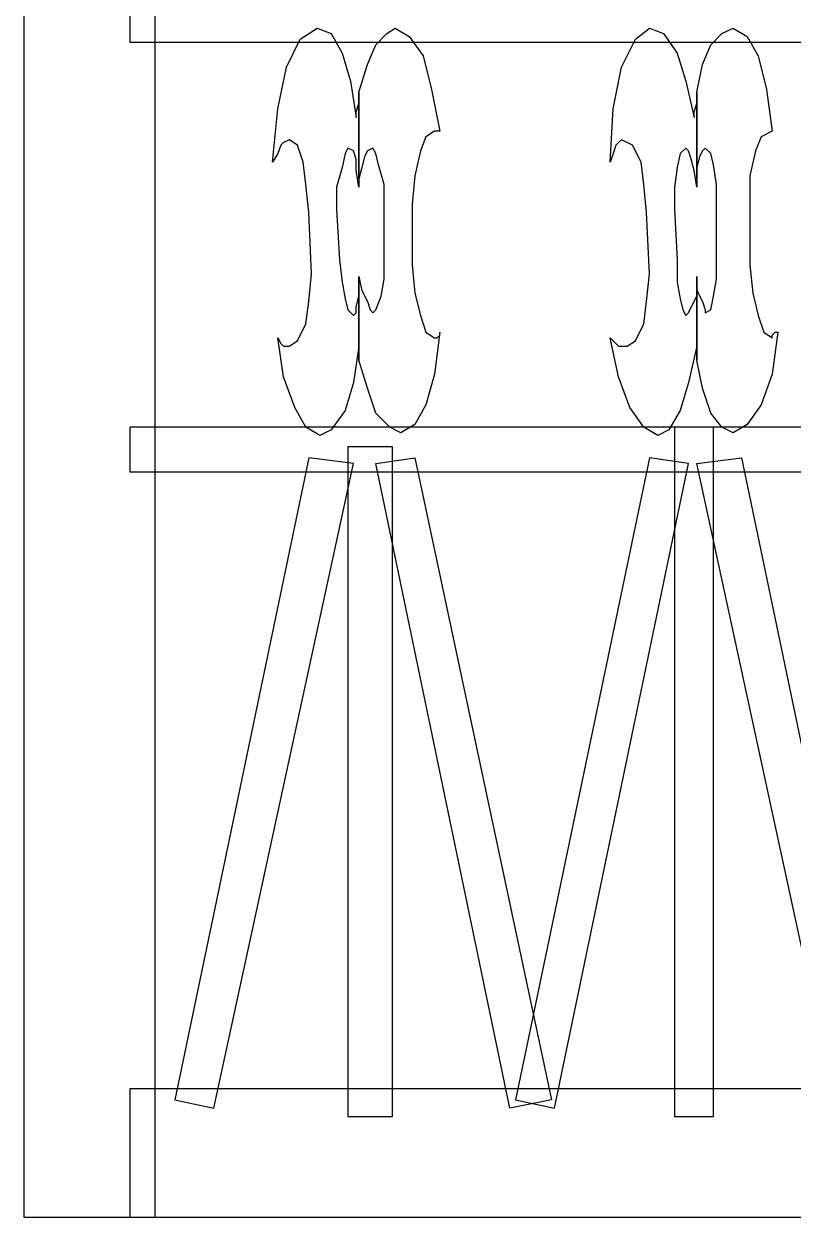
# Model space of a CAD drawing. Header units: centimetres. Extents: x -51 to 47, y -44 to 100.
# Drawn here: x -50.62 to -25.29, y -43.66 to -4.36 of the extents above; entities that cross this region are included whole.
import ezdxf

# ---------------------------------------------------------------- set-up
doc = ezdxf.new("R2010")
doc.units = ezdxf.units.CM
doc.header["$MEASUREMENT"] = 0
doc.layers.add('layer 1', color=7, linetype='Continuous')

msp = doc.modelspace()

# ---------------------------------------------------------------- linework, layer by layer
at = {"layer": 'layer 1', "color": 108}
for points, knots in [([(-50.62072, 91.58024), (-50.62072, 91.58024), (-46.29959, 91.58024), (-46.29959, 91.58024), (-46.29959, 91.58024), (-46.29959, 91.58024), (-46.29959, -43.66193), (-46.29959, -43.66193), (-46.29959, -43.66193), (-46.29959, -43.66193), (-50.62072, -43.66193), (-50.62072, -43.66193), (-50.62072, -43.66193), (-50.62072, -43.66193), (-50.62072, 91.58024), (-50.62072, 91.58024)], [0, 0, 0, 0, 0.25, 0.25, 0.25, 0.25, 0.5, 0.5, 0.5, 0.5, 0.75, 0.75, 0.75, 0.75, 1, 1, 1, 1]), ([(-47.12704, -3.48462), (-47.12704, -3.48462), (43.43281, -3.48462), (43.43281, -3.48462), (43.43281, -3.48462), (43.43281, -3.48462), (43.43281, -4.95564), (43.43281, -4.95564), (43.43281, -4.95564), (43.43281, -4.95564), (-47.12704, -4.95564), (-47.12704, -4.95564), (-47.12704, -4.95564), (-47.12704, -4.95564), (-47.12704, -3.48462), (-47.12704, -3.48462)], [0, 0, 0, 0, 0.25, 0.25, 0.25, 0.25, 0.5, 0.5, 0.5, 0.5, 0.75, 0.75, 0.75, 0.75, 1, 1, 1, 1]), ([(-39.58805, -6.61054), (-39.58805, -6.61054), (-39.58805, -6.79442), (-39.58805, -6.79442), (-39.58805, -6.79442), (-39.58805, -6.79442), (-39.58805, -6.9783), (-39.58805, -6.9783), (-39.58805, -6.9783), (-39.58805, -6.9783), (-39.67999, -7.25411), (-39.67999, -7.25411), (-39.67999, -7.25411), (-39.67999, -7.25411), (-39.67999, -7.43799), (-39.67999, -7.43799), (-39.67999, -7.43799), (-39.67999, -7.43799), (-39.86387, -6.24278), (-39.86387, -6.24278), (-39.86387, -6.24278), (-39.86387, -6.24278), (-40.13968, -5.3234), (-40.13968, -5.3234), (-40.13968, -5.3234), (-40.13968, -5.3234), (-40.50744, -4.67982), (-40.50744, -4.67982), (-40.50744, -4.67982), (-40.50744, -4.67982), (-40.96713, -4.49595), (-40.96713, -4.49595), (-40.96713, -4.49595), (-40.96713, -4.49595), (-40.96713, -4.49595), (-40.96713, -4.49595), (-40.96713, -4.49595), (-40.96713, -4.49595), (-41.51877, -4.8637), (-41.51877, -4.8637), (-41.51877, -4.8637), (-41.51877, -4.8637), (-41.97846, -5.78309), (-41.97846, -5.78309), (-41.97846, -5.78309), (-41.97846, -5.78309), (-42.25428, -7.16217), (-42.25428, -7.16217), (-42.25428, -7.16217), (-42.25428, -7.16217), (-42.43816, -8.90901), (-42.43816, -8.90901), (-42.43816, -8.90901), (-42.43816, -8.90901), (-42.25428, -8.6332), (-42.25428, -8.6332), (-42.25428, -8.6332), (-42.25428, -8.6332), (-42.16234, -8.35738), (-42.16234, -8.35738), (-42.16234, -8.35738), (-42.16234, -8.35738), (-42.0704, -8.26544), (-42.0704, -8.26544), (-42.0704, -8.26544), (-42.0704, -8.26544), (-41.88652, -8.1735), (-41.88652, -8.1735), (-41.88652, -8.1735), (-41.88652, -8.1735), (-41.88652, -8.1735), (-41.88652, -8.1735), (-41.88652, -8.1735), (-41.88652, -8.1735), (-41.61071, -8.35738), (-41.61071, -8.35738), (-41.61071, -8.35738), (-41.61071, -8.35738), (-41.42683, -8.90901), (-41.42683, -8.90901), (-41.42683, -8.90901), (-41.42683, -8.90901), (-41.33489, -9.64453), (-41.33489, -9.64453), (-41.33489, -9.64453), (-41.33489, -9.64453), (-41.24295, -10.56391), (-41.24295, -10.56391), (-41.24295, -10.56391), (-41.24295, -10.56391), (-41.15101, -12.58657), (-41.15101, -12.58657), (-41.15101, -12.58657), (-41.15101, -12.58657), (-41.24295, -13.50596), (-41.24295, -13.50596), (-41.24295, -13.50596), (-41.24295, -13.50596), (-41.33489, -14.24147), (-41.33489, -14.24147), (-41.33489, -14.24147), (-41.33489, -14.24147), (-41.61071, -14.79311), (-41.61071, -14.79311), (-41.61071, -14.79311), (-41.61071, -14.79311), (-41.88652, -14.97698), (-41.88652, -14.97698), (-41.88652, -14.97698), (-41.88652, -14.97698), (-41.88652, -14.97698), (-41.88652, -14.97698), (-41.88652, -14.97698), (-41.88652, -14.97698), (-41.97846, -14.97698), (-41.97846, -14.97698), (-41.97846, -14.97698), (-41.97846, -14.97698), (-42.0704, -14.97698), (-42.0704, -14.97698), (-42.0704, -14.97698), (-42.0704, -14.97698), (-42.16234, -14.88504), (-42.16234, -14.88504), (-42.16234, -14.88504), (-42.16234, -14.88504), (-42.25428, -14.70117), (-42.25428, -14.70117), (-42.25428, -14.70117), (-42.25428, -14.70117), (-42.0704, -15.98831), (-42.0704, -15.98831), (-42.0704, -15.98831), (-42.0704, -15.98831), (-41.70265, -16.99964), (-41.70265, -16.99964), (-41.70265, -16.99964), (-41.70265, -16.99964), (-41.33489, -17.64321), (-41.33489, -17.64321), (-41.33489, -17.64321), (-41.33489, -17.64321), (-40.8752, -17.91903), (-40.8752, -17.91903), (-40.8752, -17.91903), (-40.8752, -17.91903), (-40.8752, -17.91903), (-40.8752, -17.91903), (-40.8752, -17.91903), (-40.8752, -17.91903), (-40.50744, -17.73515), (-40.50744, -17.73515), (-40.50744, -17.73515), (-40.50744, -17.73515), (-40.04775, -17.09158), (-40.04775, -17.09158), (-40.04775, -17.09158), (-40.04775, -17.09158), (-39.77193, -16.17219), (-39.77193, -16.17219), (-39.77193, -16.17219), (-39.77193, -16.17219), (-39.58805, -14.97698), (-39.58805, -14.97698), (-39.58805, -14.97698), (-39.58805, -14.97698), (-39.58805, -15.06892), (-39.58805, -15.06892), (-39.58805, -15.06892), (-39.58805, -15.06892), (-39.58805, -15.16086), (-39.58805, -15.16086), (-39.58805, -15.16086), (-39.58805, -15.16086), (-39.58805, -15.34474), (-39.58805, -15.34474), (-39.58805, -15.34474), (-39.58805, -15.34474), (-39.58805, -15.43668), (-39.58805, -15.43668), (-39.58805, -15.43668), (-39.58805, -15.43668), (-39.58805, -12.86239), (-39.58805, -12.86239), (-39.58805, -12.86239), (-39.58805, -12.86239), (-39.58805, -13.32208), (-39.58805, -13.32208), (-39.58805, -13.32208), (-39.58805, -13.32208), (-39.67999, -13.68984), (-39.67999, -13.68984), (-39.67999, -13.68984), (-39.67999, -13.68984), (-39.67999, -13.87372), (-39.67999, -13.87372), (-39.67999, -13.87372), (-39.67999, -13.87372), (-39.77193, -13.96566), (-39.77193, -13.96566), (-39.77193, -13.96566), (-39.77193, -13.96566), (-39.77193, -13.96566), (-39.77193, -13.96566), (-39.77193, -13.96566), (-39.77193, -13.96566), (-39.95581, -13.78178), (-39.95581, -13.78178), (-39.95581, -13.78178), (-39.95581, -13.78178), (-40.04775, -13.41402), (-40.04775, -13.41402), (-40.04775, -13.41402), (-40.04775, -13.41402), (-40.13968, -12.86239), (-40.13968, -12.86239), (-40.13968, -12.86239), (-40.13968, -12.86239), (-40.23162, -12.12688), (-40.23162, -12.12688), (-40.23162, -12.12688), (-40.23162, -12.12688), (-40.32356, -10.47198), (-40.32356, -10.47198), (-40.32356, -10.47198), (-40.32356, -10.47198), (-40.32356, -9.73646), (-40.32356, -9.73646), (-40.32356, -9.73646), (-40.32356, -9.73646), (-40.13968, -9.09289), (-40.13968, -9.09289), (-40.13968, -9.09289), (-40.13968, -9.09289), (-40.04775, -8.6332), (-40.04775, -8.6332), (-40.04775, -8.6332), (-40.04775, -8.6332), (-39.95581, -8.44932), (-39.95581, -8.44932), (-39.95581, -8.44932), (-39.95581, -8.44932), (-39.95581, -8.44932), (-39.95581, -8.44932), (-39.95581, -8.44932), (-39.95581, -8.44932), (-39.77193, -8.54126), (-39.77193, -8.54126), (-39.77193, -8.54126), (-39.77193, -8.54126), (-39.67999, -8.81708), (-39.67999, -8.81708), (-39.67999, -8.81708), (-39.67999, -8.81708), (-39.67999, -9.18483), (-39.67999, -9.18483), (-39.67999, -9.18483), (-39.67999, -9.18483), (-39.58805, -9.73646), (-39.58805, -9.73646), (-39.58805, -9.73646), (-39.58805, -9.73646), (-39.58805, -9.73646), (-39.58805, -9.73646), (-39.58805, -9.73646), (-39.58805, -9.73646), (-39.58805, -9.64453), (-39.58805, -9.64453), (-39.58805, -9.64453), (-39.58805, -9.64453), (-39.58805, -9.55259), (-39.58805, -9.55259), (-39.58805, -9.55259), (-39.58805, -9.55259), (-39.58805, -9.46065), (-39.58805, -9.46065), (-39.58805, -9.46065), (-39.58805, -9.46065), (-39.58805, -6.61054), (-39.58805, -6.61054)], [0, 0, 0, 0, 0.01428571, 0.01428571, 0.01428571, 0.01428571, 0.02857143, 0.02857143, 0.02857143, 0.02857143, 0.04285714, 0.04285714, 0.04285714, 0.04285714, 0.05714286, 0.05714286, 0.05714286, 0.05714286, 0.07142857, 0.07142857, 0.07142857, 0.07142857, 0.08571429, 0.08571429, 0.08571429, 0.08571429, 0.1, 0.1, 0.1, 0.1, 0.11428571, 0.11428571, 0.11428571, 0.11428571, 0.12857143, 0.12857143, 0.12857143, 0.12857143, 0.14285714, 0.14285714, 0.14285714, 0.14285714, 0.15714286, 0.15714286, 0.15714286, 0.15714286, 0.17142857, 0.17142857, 0.17142857, 0.17142857, 0.18571429, 0.18571429, 0.18571429, 0.18571429, 0.2, 0.2, 0.2, 0.2, 0.21428571, 0.21428571, 0.21428571, 0.21428571, 0.22857143, 0.22857143, 0.22857143, 0.22857143, 0.24285714, 0.24285714, 0.24285714, 0.24285714, 0.25714286, 0.25714286, 0.25714286, 0.25714286, 0.27142857, 0.27142857, 0.27142857, 0.27142857, 0.28571429, 0.28571429, 0.28571429, 0.28571429, 0.3, 0.3, 0.3, 0.3, 0.31428571, 0.31428571, 0.31428571, 0.31428571, 0.32857143, 0.32857143, 0.32857143, 0.32857143, 0.34285714, 0.34285714, 0.34285714, 0.34285714, 0.35714286, 0.35714286, 0.35714286, 0.35714286, 0.37142857, 0.37142857, 0.37142857, 0.37142857, 0.38571429, 0.38571429, 0.38571429, 0.38571429, 0.4, 0.4, 0.4, 0.4, 0.41428571, 0.41428571, 0.41428571, 0.41428571, 0.42857143, 0.42857143, 0.42857143, 0.42857143, 0.44285714, 0.44285714, 0.44285714, 0.44285714, 0.45714286, 0.45714286, 0.45714286, 0.45714286, 0.47142857, 0.47142857, 0.47142857, 0.47142857, 0.48571429, 0.48571429, 0.48571429, 0.48571429, 0.5, 0.5, 0.5, 0.5, 0.51428571, 0.51428571, 0.51428571, 0.51428571, 0.52857143, 0.52857143, 0.52857143, 0.52857143, 0.54285714, 0.54285714, 0.54285714, 0.54285714, 0.55714286, 0.55714286, 0.55714286, 0.55714286, 0.57142857, 0.57142857, 0.57142857, 0.57142857, 0.58571429, 0.58571429, 0.58571429, 0.58571429, 0.6, 0.6, 0.6, 0.6, 0.61428571, 0.61428571, 0.61428571, 0.61428571, 0.62857143, 0.62857143, 0.62857143, 0.62857143, 0.64285714, 0.64285714, 0.64285714, 0.64285714, 0.65714286, 0.65714286, 0.65714286, 0.65714286, 0.67142857, 0.67142857, 0.67142857, 0.67142857, 0.68571429, 0.68571429, 0.68571429, 0.68571429, 0.7, 0.7, 0.7, 0.7, 0.71428571, 0.71428571, 0.71428571, 0.71428571, 0.72857143, 0.72857143, 0.72857143, 0.72857143, 0.74285714, 0.74285714, 0.74285714, 0.74285714, 0.75714286, 0.75714286, 0.75714286, 0.75714286, 0.77142857, 0.77142857, 0.77142857, 0.77142857, 0.78571429, 0.78571429, 0.78571429, 0.78571429, 0.8, 0.8, 0.8, 0.8, 0.81428571, 0.81428571, 0.81428571, 0.81428571, 0.82857143, 0.82857143, 0.82857143, 0.82857143, 0.84285714, 0.84285714, 0.84285714, 0.84285714, 0.85714286, 0.85714286, 0.85714286, 0.85714286, 0.87142857, 0.87142857, 0.87142857, 0.87142857, 0.88571429, 0.88571429, 0.88571429, 0.88571429, 0.9, 0.9, 0.9, 0.9, 0.91428571, 0.91428571, 0.91428571, 0.91428571, 0.92857143, 0.92857143, 0.92857143, 0.92857143, 0.94285714, 0.94285714, 0.94285714, 0.94285714, 0.95714286, 0.95714286, 0.95714286, 0.95714286, 0.97142857, 0.97142857, 0.97142857, 0.97142857, 0.98571429, 0.98571429, 0.98571429, 0.98571429, 1, 1, 1, 1]), ([(-36.92182, -7.89769), (-36.92182, -7.89769), (-37.19764, -6.5186), (-37.19764, -6.5186), (-37.19764, -6.5186), (-37.19764, -6.5186), (-37.47346, -5.41533), (-37.47346, -5.41533), (-37.47346, -5.41533), (-37.47346, -5.41533), (-37.93315, -4.77176), (-37.93315, -4.77176), (-37.93315, -4.77176), (-37.93315, -4.77176), (-38.39284, -4.49595), (-38.39284, -4.49595), (-38.39284, -4.49595), (-38.39284, -4.49595), (-38.39284, -4.49595), (-38.39284, -4.49595), (-38.39284, -4.49595), (-38.39284, -4.49595), (-38.66866, -4.67982), (-38.66866, -4.67982), (-38.66866, -4.67982), (-38.66866, -4.67982), (-39.03642, -5.04758), (-39.03642, -5.04758), (-39.03642, -5.04758), (-39.03642, -5.04758), (-39.31223, -5.69115), (-39.31223, -5.69115), (-39.31223, -5.69115), (-39.31223, -5.69115), (-39.58805, -6.61054), (-39.58805, -6.61054), (-39.58805, -6.61054), (-39.58805, -6.61054), (-39.58805, -9.46065), (-39.58805, -9.46065), (-39.58805, -9.46065), (-39.58805, -9.46065), (-39.49611, -9.09289), (-39.49611, -9.09289), (-39.49611, -9.09289), (-39.49611, -9.09289), (-39.40417, -8.72514), (-39.40417, -8.72514), (-39.40417, -8.72514), (-39.40417, -8.72514), (-39.31223, -8.54126), (-39.31223, -8.54126), (-39.31223, -8.54126), (-39.31223, -8.54126), (-39.12836, -8.44932), (-39.12836, -8.44932), (-39.12836, -8.44932), (-39.12836, -8.44932), (-39.12836, -8.44932), (-39.12836, -8.44932), (-39.12836, -8.44932), (-39.12836, -8.44932), (-39.03642, -8.6332), (-39.03642, -8.6332), (-39.03642, -8.6332), (-39.03642, -8.6332), (-38.94448, -9.00095), (-38.94448, -9.00095), (-38.94448, -9.00095), (-38.94448, -9.00095), (-38.7606, -9.64453), (-38.7606, -9.64453), (-38.7606, -9.64453), (-38.7606, -9.64453), (-38.7606, -10.47198), (-38.7606, -10.47198), (-38.7606, -10.47198), (-38.7606, -10.47198), (-38.7606, -12.03494), (-38.7606, -12.03494), (-38.7606, -12.03494), (-38.7606, -12.03494), (-38.7606, -12.77045), (-38.7606, -12.77045), (-38.7606, -12.77045), (-38.7606, -12.77045), (-38.85254, -13.32208), (-38.85254, -13.32208), (-38.85254, -13.32208), (-38.85254, -13.32208), (-39.03642, -13.78178), (-39.03642, -13.78178), (-39.03642, -13.78178), (-39.03642, -13.78178), (-39.12836, -13.87372), (-39.12836, -13.87372), (-39.12836, -13.87372), (-39.12836, -13.87372), (-39.12836, -13.87372), (-39.12836, -13.87372), (-39.12836, -13.87372), (-39.12836, -13.87372), (-39.2203, -13.78178), (-39.2203, -13.78178), (-39.2203, -13.78178), (-39.2203, -13.78178), (-39.31223, -13.50596), (-39.31223, -13.50596), (-39.31223, -13.50596), (-39.31223, -13.50596), (-39.49611, -13.13821), (-39.49611, -13.13821), (-39.49611, -13.13821), (-39.49611, -13.13821), (-39.58805, -12.67851), (-39.58805, -12.67851), (-39.58805, -12.67851), (-39.58805, -12.67851), (-39.58805, -12.77045), (-39.58805, -12.77045), (-39.58805, -12.77045), (-39.58805, -12.77045), (-39.58805, -12.86239), (-39.58805, -12.86239), (-39.58805, -12.86239), (-39.58805, -12.86239), (-39.58805, -12.86239), (-39.58805, -12.86239), (-39.58805, -12.86239), (-39.58805, -12.86239), (-39.58805, -12.86239), (-39.58805, -12.86239), (-39.58805, -12.86239), (-39.58805, -12.86239), (-39.58805, -15.43668), (-39.58805, -15.43668), (-39.58805, -15.43668), (-39.58805, -15.43668), (-39.31223, -16.35607), (-39.31223, -16.35607), (-39.31223, -16.35607), (-39.31223, -16.35607), (-39.03642, -17.18352), (-39.03642, -17.18352), (-39.03642, -17.18352), (-39.03642, -17.18352), (-38.57672, -17.64321), (-38.57672, -17.64321), (-38.57672, -17.64321), (-38.57672, -17.64321), (-38.20897, -17.82709), (-38.20897, -17.82709), (-38.20897, -17.82709), (-38.20897, -17.82709), (-38.20897, -17.82709), (-38.20897, -17.82709), (-38.20897, -17.82709), (-38.20897, -17.82709), (-37.74927, -17.55127), (-37.74927, -17.55127), (-37.74927, -17.55127), (-37.74927, -17.55127), (-37.38152, -16.9077), (-37.38152, -16.9077), (-37.38152, -16.9077), (-37.38152, -16.9077), (-37.1057, -15.89637), (-37.1057, -15.89637), (-37.1057, -15.89637), (-37.1057, -15.89637), (-36.92182, -14.51729), (-36.92182, -14.51729), (-36.92182, -14.51729), (-36.92182, -14.51729), (-36.92182, -14.51729), (-36.92182, -14.51729), (-36.92182, -14.51729), (-36.92182, -14.51729), (-36.92182, -14.60923), (-36.92182, -14.60923), (-36.92182, -14.60923), (-36.92182, -14.60923), (-37.01376, -14.70117), (-37.01376, -14.70117), (-37.01376, -14.70117), (-37.01376, -14.70117), (-37.1057, -14.70117), (-37.1057, -14.70117), (-37.1057, -14.70117), (-37.1057, -14.70117), (-37.1057, -14.70117), (-37.1057, -14.70117), (-37.1057, -14.70117), (-37.1057, -14.70117), (-37.38152, -14.51729), (-37.38152, -14.51729), (-37.38152, -14.51729), (-37.38152, -14.51729), (-37.56539, -13.96566), (-37.56539, -13.96566), (-37.56539, -13.96566), (-37.56539, -13.96566), (-37.74927, -13.23014), (-37.74927, -13.23014), (-37.74927, -13.23014), (-37.74927, -13.23014), (-37.84121, -12.31075), (-37.84121, -12.31075), (-37.84121, -12.31075), (-37.84121, -12.31075), (-37.84121, -10.2881), (-37.84121, -10.2881), (-37.84121, -10.2881), (-37.84121, -10.2881), (-37.74927, -9.36871), (-37.74927, -9.36871), (-37.74927, -9.36871), (-37.74927, -9.36871), (-37.56539, -8.54126), (-37.56539, -8.54126), (-37.56539, -8.54126), (-37.56539, -8.54126), (-37.38152, -8.08156), (-37.38152, -8.08156), (-37.38152, -8.08156), (-37.38152, -8.08156), (-37.1057, -7.89769), (-37.1057, -7.89769), (-37.1057, -7.89769), (-37.1057, -7.89769), (-37.1057, -7.89769), (-37.1057, -7.89769), (-37.1057, -7.89769), (-37.1057, -7.89769), (-37.1057, -7.89769), (-37.1057, -7.89769), (-37.1057, -7.89769), (-37.1057, -7.89769), (-37.01376, -7.89769), (-37.01376, -7.89769), (-37.01376, -7.89769), (-37.01376, -7.89769), (-36.92182, -7.89769), (-36.92182, -7.89769), (-36.92182, -7.89769), (-36.92182, -7.89769), (-36.92182, -7.89769), (-36.92182, -7.89769)], [0, 0, 0, 0, 0.01612903, 0.01612903, 0.01612903, 0.01612903, 0.03225806, 0.03225806, 0.03225806, 0.03225806, 0.0483871, 0.0483871, 0.0483871, 0.0483871, 0.06451613, 0.06451613, 0.06451613, 0.06451613, 0.08064516, 0.08064516, 0.08064516, 0.08064516, 0.09677419, 0.09677419, 0.09677419, 0.09677419, 0.11290323, 0.11290323, 0.11290323, 0.11290323, 0.12903226, 0.12903226, 0.12903226, 0.12903226, 0.14516129, 0.14516129, 0.14516129, 0.14516129, 0.16129032, 0.16129032, 0.16129032, 0.16129032, 0.17741935, 0.17741935, 0.17741935, 0.17741935, 0.19354839, 0.19354839, 0.19354839, 0.19354839, 0.20967742, 0.20967742, 0.20967742, 0.20967742, 0.22580645, 0.22580645, 0.22580645, 0.22580645, 0.24193548, 0.24193548, 0.24193548, 0.24193548, 0.25806452, 0.25806452, 0.25806452, 0.25806452, 0.27419355, 0.27419355, 0.27419355, 0.27419355, 0.29032258, 0.29032258, 0.29032258, 0.29032258, 0.30645161, 0.30645161, 0.30645161, 0.30645161, 0.32258065, 0.32258065, 0.32258065, 0.32258065, 0.33870968, 0.33870968, 0.33870968, 0.33870968, 0.35483871, 0.35483871, 0.35483871, 0.35483871, 0.37096774, 0.37096774, 0.37096774, 0.37096774, 0.38709677, 0.38709677, 0.38709677, 0.38709677, 0.40322581, 0.40322581, 0.40322581, 0.40322581, 0.41935484, 0.41935484, 0.41935484, 0.41935484, 0.43548387, 0.43548387, 0.43548387, 0.43548387, 0.4516129, 0.4516129, 0.4516129, 0.4516129, 0.46774194, 0.46774194, 0.46774194, 0.46774194, 0.48387097, 0.48387097, 0.48387097, 0.48387097, 0.5, 0.5, 0.5, 0.5, 0.51612903, 0.51612903, 0.51612903, 0.51612903, 0.53225806, 0.53225806, 0.53225806, 0.53225806, 0.5483871, 0.5483871, 0.5483871, 0.5483871, 0.56451613, 0.56451613, 0.56451613, 0.56451613, 0.58064516, 0.58064516, 0.58064516, 0.58064516, 0.59677419, 0.59677419, 0.59677419, 0.59677419, 0.61290323, 0.61290323, 0.61290323, 0.61290323, 0.62903226, 0.62903226, 0.62903226, 0.62903226, 0.64516129, 0.64516129, 0.64516129, 0.64516129, 0.66129032, 0.66129032, 0.66129032, 0.66129032, 0.67741935, 0.67741935, 0.67741935, 0.67741935, 0.69354839, 0.69354839, 0.69354839, 0.69354839, 0.70967742, 0.70967742, 0.70967742, 0.70967742, 0.72580645, 0.72580645, 0.72580645, 0.72580645, 0.74193548, 0.74193548, 0.74193548, 0.74193548, 0.75806452, 0.75806452, 0.75806452, 0.75806452, 0.77419355, 0.77419355, 0.77419355, 0.77419355, 0.79032258, 0.79032258, 0.79032258, 0.79032258, 0.80645161, 0.80645161, 0.80645161, 0.80645161, 0.82258065, 0.82258065, 0.82258065, 0.82258065, 0.83870968, 0.83870968, 0.83870968, 0.83870968, 0.85483871, 0.85483871, 0.85483871, 0.85483871, 0.87096774, 0.87096774, 0.87096774, 0.87096774, 0.88709677, 0.88709677, 0.88709677, 0.88709677, 0.90322581, 0.90322581, 0.90322581, 0.90322581, 0.91935484, 0.91935484, 0.91935484, 0.91935484, 0.93548387, 0.93548387, 0.93548387, 0.93548387, 0.9516129, 0.9516129, 0.9516129, 0.9516129, 0.96774194, 0.96774194, 0.96774194, 0.96774194, 0.98387097, 0.98387097, 0.98387097, 0.98387097, 1, 1, 1, 1]), ([(-28.46344, -6.61054), (-28.46344, -6.61054), (-28.46344, -6.79442), (-28.46344, -6.79442), (-28.46344, -6.79442), (-28.46344, -6.79442), (-28.46344, -6.9783), (-28.46344, -6.9783), (-28.46344, -6.9783), (-28.46344, -6.9783), (-28.55538, -7.25411), (-28.55538, -7.25411), (-28.55538, -7.25411), (-28.55538, -7.25411), (-28.55538, -7.43799), (-28.55538, -7.43799), (-28.55538, -7.43799), (-28.55538, -7.43799), (-28.8312, -6.24278), (-28.8312, -6.24278), (-28.8312, -6.24278), (-28.8312, -6.24278), (-29.10701, -5.3234), (-29.10701, -5.3234), (-29.10701, -5.3234), (-29.10701, -5.3234), (-29.56671, -4.67982), (-29.56671, -4.67982), (-29.56671, -4.67982), (-29.56671, -4.67982), (-30.0264, -4.49595), (-30.0264, -4.49595), (-30.0264, -4.49595), (-30.0264, -4.49595), (-30.0264, -4.49595), (-30.0264, -4.49595), (-30.0264, -4.49595), (-30.0264, -4.49595), (-30.4861, -4.8637), (-30.4861, -4.8637), (-30.4861, -4.8637), (-30.4861, -4.8637), (-30.94579, -5.78309), (-30.94579, -5.78309), (-30.94579, -5.78309), (-30.94579, -5.78309), (-31.22161, -7.16217), (-31.22161, -7.16217), (-31.22161, -7.16217), (-31.22161, -7.16217), (-31.31355, -8.90901), (-31.31355, -8.90901), (-31.31355, -8.90901), (-31.31355, -8.90901), (-31.22161, -8.6332), (-31.22161, -8.6332), (-31.22161, -8.6332), (-31.22161, -8.6332), (-31.12967, -8.35738), (-31.12967, -8.35738), (-31.12967, -8.35738), (-31.12967, -8.35738), (-31.03773, -8.26544), (-31.03773, -8.26544), (-31.03773, -8.26544), (-31.03773, -8.26544), (-30.94579, -8.1735), (-30.94579, -8.1735), (-30.94579, -8.1735), (-30.94579, -8.1735), (-30.94579, -8.1735), (-30.94579, -8.1735), (-30.94579, -8.1735), (-30.94579, -8.1735), (-30.57804, -8.35738), (-30.57804, -8.35738), (-30.57804, -8.35738), (-30.57804, -8.35738), (-30.30222, -8.90901), (-30.30222, -8.90901), (-30.30222, -8.90901), (-30.30222, -8.90901), (-30.21028, -9.64453), (-30.21028, -9.64453), (-30.21028, -9.64453), (-30.21028, -9.64453), (-30.11834, -10.56391), (-30.11834, -10.56391), (-30.11834, -10.56391), (-30.11834, -10.56391), (-30.0264, -12.58657), (-30.0264, -12.58657), (-30.0264, -12.58657), (-30.0264, -12.58657), (-30.11834, -13.50596), (-30.11834, -13.50596), (-30.11834, -13.50596), (-30.11834, -13.50596), (-30.21028, -14.24147), (-30.21028, -14.24147), (-30.21028, -14.24147), (-30.21028, -14.24147), (-30.4861, -14.79311), (-30.4861, -14.79311), (-30.4861, -14.79311), (-30.4861, -14.79311), (-30.76191, -14.97698), (-30.76191, -14.97698), (-30.76191, -14.97698), (-30.76191, -14.97698), (-30.76191, -14.97698), (-30.76191, -14.97698), (-30.76191, -14.97698), (-30.76191, -14.97698), (-30.85385, -14.97698), (-30.85385, -14.97698), (-30.85385, -14.97698), (-30.85385, -14.97698), (-31.03773, -14.97698), (-31.03773, -14.97698), (-31.03773, -14.97698), (-31.03773, -14.97698), (-31.12967, -14.88504), (-31.12967, -14.88504), (-31.12967, -14.88504), (-31.12967, -14.88504), (-31.31355, -14.70117), (-31.31355, -14.70117), (-31.31355, -14.70117), (-31.31355, -14.70117), (-31.03773, -15.98831), (-31.03773, -15.98831), (-31.03773, -15.98831), (-31.03773, -15.98831), (-30.66997, -16.99964), (-30.66997, -16.99964), (-30.66997, -16.99964), (-30.66997, -16.99964), (-30.21028, -17.64321), (-30.21028, -17.64321), (-30.21028, -17.64321), (-30.21028, -17.64321), (-29.75058, -17.91903), (-29.75058, -17.91903), (-29.75058, -17.91903), (-29.75058, -17.91903), (-29.75058, -17.91903), (-29.75058, -17.91903), (-29.75058, -17.91903), (-29.75058, -17.91903), (-29.38283, -17.73515), (-29.38283, -17.73515), (-29.38283, -17.73515), (-29.38283, -17.73515), (-29.01507, -17.09158), (-29.01507, -17.09158), (-29.01507, -17.09158), (-29.01507, -17.09158), (-28.73926, -16.17219), (-28.73926, -16.17219), (-28.73926, -16.17219), (-28.73926, -16.17219), (-28.46344, -14.97698), (-28.46344, -14.97698), (-28.46344, -14.97698), (-28.46344, -14.97698), (-28.46344, -15.06892), (-28.46344, -15.06892), (-28.46344, -15.06892), (-28.46344, -15.06892), (-28.46344, -15.16086), (-28.46344, -15.16086), (-28.46344, -15.16086), (-28.46344, -15.16086), (-28.46344, -15.34474), (-28.46344, -15.34474), (-28.46344, -15.34474), (-28.46344, -15.34474), (-28.46344, -15.43668), (-28.46344, -15.43668), (-28.46344, -15.43668), (-28.46344, -15.43668), (-28.46344, -12.86239), (-28.46344, -12.86239), (-28.46344, -12.86239), (-28.46344, -12.86239), (-28.46344, -13.32208), (-28.46344, -13.32208), (-28.46344, -13.32208), (-28.46344, -13.32208), (-28.64732, -13.68984), (-28.64732, -13.68984), (-28.64732, -13.68984), (-28.64732, -13.68984), (-28.73926, -13.87372), (-28.73926, -13.87372), (-28.73926, -13.87372), (-28.73926, -13.87372), (-28.8312, -13.96566), (-28.8312, -13.96566), (-28.8312, -13.96566), (-28.8312, -13.96566), (-28.8312, -13.96566), (-28.8312, -13.96566), (-28.8312, -13.96566), (-28.8312, -13.96566), (-28.92313, -13.78178), (-28.92313, -13.78178), (-28.92313, -13.78178), (-28.92313, -13.78178), (-29.01507, -13.41402), (-29.01507, -13.41402), (-29.01507, -13.41402), (-29.01507, -13.41402), (-29.10701, -12.86239), (-29.10701, -12.86239), (-29.10701, -12.86239), (-29.10701, -12.86239), (-29.10701, -12.12688), (-29.10701, -12.12688), (-29.10701, -12.12688), (-29.10701, -12.12688), (-29.19895, -10.47198), (-29.19895, -10.47198), (-29.19895, -10.47198), (-29.19895, -10.47198), (-29.19895, -9.73646), (-29.19895, -9.73646), (-29.19895, -9.73646), (-29.19895, -9.73646), (-29.10701, -9.09289), (-29.10701, -9.09289), (-29.10701, -9.09289), (-29.10701, -9.09289), (-29.01507, -8.6332), (-29.01507, -8.6332), (-29.01507, -8.6332), (-29.01507, -8.6332), (-28.8312, -8.44932), (-28.8312, -8.44932), (-28.8312, -8.44932), (-28.8312, -8.44932), (-28.8312, -8.44932), (-28.8312, -8.44932), (-28.8312, -8.44932), (-28.8312, -8.44932), (-28.73926, -8.54126), (-28.73926, -8.54126), (-28.73926, -8.54126), (-28.73926, -8.54126), (-28.64732, -8.81708), (-28.64732, -8.81708), (-28.64732, -8.81708), (-28.64732, -8.81708), (-28.55538, -9.18483), (-28.55538, -9.18483), (-28.55538, -9.18483), (-28.55538, -9.18483), (-28.46344, -9.73646), (-28.46344, -9.73646), (-28.46344, -9.73646), (-28.46344, -9.73646), (-28.46344, -9.73646), (-28.46344, -9.73646), (-28.46344, -9.73646), (-28.46344, -9.73646), (-28.46344, -9.64453), (-28.46344, -9.64453), (-28.46344, -9.64453), (-28.46344, -9.64453), (-28.46344, -9.55259), (-28.46344, -9.55259), (-28.46344, -9.55259), (-28.46344, -9.55259), (-28.46344, -9.46065), (-28.46344, -9.46065), (-28.46344, -9.46065), (-28.46344, -9.46065), (-28.46344, -6.61054), (-28.46344, -6.61054)], [0, 0, 0, 0, 0.01428571, 0.01428571, 0.01428571, 0.01428571, 0.02857143, 0.02857143, 0.02857143, 0.02857143, 0.04285714, 0.04285714, 0.04285714, 0.04285714, 0.05714286, 0.05714286, 0.05714286, 0.05714286, 0.07142857, 0.07142857, 0.07142857, 0.07142857, 0.08571429, 0.08571429, 0.08571429, 0.08571429, 0.1, 0.1, 0.1, 0.1, 0.11428571, 0.11428571, 0.11428571, 0.11428571, 0.12857143, 0.12857143, 0.12857143, 0.12857143, 0.14285714, 0.14285714, 0.14285714, 0.14285714, 0.15714286, 0.15714286, 0.15714286, 0.15714286, 0.17142857, 0.17142857, 0.17142857, 0.17142857, 0.18571429, 0.18571429, 0.18571429, 0.18571429, 0.2, 0.2, 0.2, 0.2, 0.21428571, 0.21428571, 0.21428571, 0.21428571, 0.22857143, 0.22857143, 0.22857143, 0.22857143, 0.24285714, 0.24285714, 0.24285714, 0.24285714, 0.25714286, 0.25714286, 0.25714286, 0.25714286, 0.27142857, 0.27142857, 0.27142857, 0.27142857, 0.28571429, 0.28571429, 0.28571429, 0.28571429, 0.3, 0.3, 0.3, 0.3, 0.31428571, 0.31428571, 0.31428571, 0.31428571, 0.32857143, 0.32857143, 0.32857143, 0.32857143, 0.34285714, 0.34285714, 0.34285714, 0.34285714, 0.35714286, 0.35714286, 0.35714286, 0.35714286, 0.37142857, 0.37142857, 0.37142857, 0.37142857, 0.38571429, 0.38571429, 0.38571429, 0.38571429, 0.4, 0.4, 0.4, 0.4, 0.41428571, 0.41428571, 0.41428571, 0.41428571, 0.42857143, 0.42857143, 0.42857143, 0.42857143, 0.44285714, 0.44285714, 0.44285714, 0.44285714, 0.45714286, 0.45714286, 0.45714286, 0.45714286, 0.47142857, 0.47142857, 0.47142857, 0.47142857, 0.48571429, 0.48571429, 0.48571429, 0.48571429, 0.5, 0.5, 0.5, 0.5, 0.51428571, 0.51428571, 0.51428571, 0.51428571, 0.52857143, 0.52857143, 0.52857143, 0.52857143, 0.54285714, 0.54285714, 0.54285714, 0.54285714, 0.55714286, 0.55714286, 0.55714286, 0.55714286, 0.57142857, 0.57142857, 0.57142857, 0.57142857, 0.58571429, 0.58571429, 0.58571429, 0.58571429, 0.6, 0.6, 0.6, 0.6, 0.61428571, 0.61428571, 0.61428571, 0.61428571, 0.62857143, 0.62857143, 0.62857143, 0.62857143, 0.64285714, 0.64285714, 0.64285714, 0.64285714, 0.65714286, 0.65714286, 0.65714286, 0.65714286, 0.67142857, 0.67142857, 0.67142857, 0.67142857, 0.68571429, 0.68571429, 0.68571429, 0.68571429, 0.7, 0.7, 0.7, 0.7, 0.71428571, 0.71428571, 0.71428571, 0.71428571, 0.72857143, 0.72857143, 0.72857143, 0.72857143, 0.74285714, 0.74285714, 0.74285714, 0.74285714, 0.75714286, 0.75714286, 0.75714286, 0.75714286, 0.77142857, 0.77142857, 0.77142857, 0.77142857, 0.78571429, 0.78571429, 0.78571429, 0.78571429, 0.8, 0.8, 0.8, 0.8, 0.81428571, 0.81428571, 0.81428571, 0.81428571, 0.82857143, 0.82857143, 0.82857143, 0.82857143, 0.84285714, 0.84285714, 0.84285714, 0.84285714, 0.85714286, 0.85714286, 0.85714286, 0.85714286, 0.87142857, 0.87142857, 0.87142857, 0.87142857, 0.88571429, 0.88571429, 0.88571429, 0.88571429, 0.9, 0.9, 0.9, 0.9, 0.91428571, 0.91428571, 0.91428571, 0.91428571, 0.92857143, 0.92857143, 0.92857143, 0.92857143, 0.94285714, 0.94285714, 0.94285714, 0.94285714, 0.95714286, 0.95714286, 0.95714286, 0.95714286, 0.97142857, 0.97142857, 0.97142857, 0.97142857, 0.98571429, 0.98571429, 0.98571429, 0.98571429, 1, 1, 1, 1]), ([(-25.98109, -7.89769), (-25.98109, -7.89769), (-26.16497, -6.5186), (-26.16497, -6.5186), (-26.16497, -6.5186), (-26.16497, -6.5186), (-26.44078, -5.41533), (-26.44078, -5.41533), (-26.44078, -5.41533), (-26.44078, -5.41533), (-26.80854, -4.77176), (-26.80854, -4.77176), (-26.80854, -4.77176), (-26.80854, -4.77176), (-27.26823, -4.49595), (-27.26823, -4.49595), (-27.26823, -4.49595), (-27.26823, -4.49595), (-27.26823, -4.49595), (-27.26823, -4.49595), (-27.26823, -4.49595), (-27.26823, -4.49595), (-27.63599, -4.67982), (-27.63599, -4.67982), (-27.63599, -4.67982), (-27.63599, -4.67982), (-28.00374, -5.04758), (-28.00374, -5.04758), (-28.00374, -5.04758), (-28.00374, -5.04758), (-28.27956, -5.69115), (-28.27956, -5.69115), (-28.27956, -5.69115), (-28.27956, -5.69115), (-28.46344, -6.61054), (-28.46344, -6.61054), (-28.46344, -6.61054), (-28.46344, -6.61054), (-28.46344, -9.46065), (-28.46344, -9.46065), (-28.46344, -9.46065), (-28.46344, -9.46065), (-28.46344, -9.09289), (-28.46344, -9.09289), (-28.46344, -9.09289), (-28.46344, -9.09289), (-28.3715, -8.72514), (-28.3715, -8.72514), (-28.3715, -8.72514), (-28.3715, -8.72514), (-28.27956, -8.54126), (-28.27956, -8.54126), (-28.27956, -8.54126), (-28.27956, -8.54126), (-28.18762, -8.44932), (-28.18762, -8.44932), (-28.18762, -8.44932), (-28.18762, -8.44932), (-28.18762, -8.44932), (-28.18762, -8.44932), (-28.18762, -8.44932), (-28.18762, -8.44932), (-28.00374, -8.6332), (-28.00374, -8.6332), (-28.00374, -8.6332), (-28.00374, -8.6332), (-27.91181, -9.00095), (-27.91181, -9.00095), (-27.91181, -9.00095), (-27.91181, -9.00095), (-27.81987, -9.64453), (-27.81987, -9.64453), (-27.81987, -9.64453), (-27.81987, -9.64453), (-27.81987, -10.47198), (-27.81987, -10.47198), (-27.81987, -10.47198), (-27.81987, -10.47198), (-27.81987, -12.03494), (-27.81987, -12.03494), (-27.81987, -12.03494), (-27.81987, -12.03494), (-27.81987, -12.77045), (-27.81987, -12.77045), (-27.81987, -12.77045), (-27.81987, -12.77045), (-27.91181, -13.32208), (-27.91181, -13.32208), (-27.91181, -13.32208), (-27.91181, -13.32208), (-28.00374, -13.78178), (-28.00374, -13.78178), (-28.00374, -13.78178), (-28.00374, -13.78178), (-28.18762, -13.87372), (-28.18762, -13.87372), (-28.18762, -13.87372), (-28.18762, -13.87372), (-28.18762, -13.87372), (-28.18762, -13.87372), (-28.18762, -13.87372), (-28.18762, -13.87372), (-28.18762, -13.78178), (-28.18762, -13.78178), (-28.18762, -13.78178), (-28.18762, -13.78178), (-28.27956, -13.50596), (-28.27956, -13.50596), (-28.27956, -13.50596), (-28.27956, -13.50596), (-28.46344, -13.13821), (-28.46344, -13.13821), (-28.46344, -13.13821), (-28.46344, -13.13821), (-28.46344, -12.67851), (-28.46344, -12.67851), (-28.46344, -12.67851), (-28.46344, -12.67851), (-28.46344, -12.77045), (-28.46344, -12.77045), (-28.46344, -12.77045), (-28.46344, -12.77045), (-28.46344, -12.86239), (-28.46344, -12.86239), (-28.46344, -12.86239), (-28.46344, -12.86239), (-28.46344, -12.86239), (-28.46344, -12.86239), (-28.46344, -12.86239), (-28.46344, -12.86239), (-28.46344, -12.86239), (-28.46344, -12.86239), (-28.46344, -12.86239), (-28.46344, -12.86239), (-28.46344, -15.43668), (-28.46344, -15.43668), (-28.46344, -15.43668), (-28.46344, -15.43668), (-28.27956, -16.35607), (-28.27956, -16.35607), (-28.27956, -16.35607), (-28.27956, -16.35607), (-28.00374, -17.18352), (-28.00374, -17.18352), (-28.00374, -17.18352), (-28.00374, -17.18352), (-27.63599, -17.64321), (-27.63599, -17.64321), (-27.63599, -17.64321), (-27.63599, -17.64321), (-27.26823, -17.82709), (-27.26823, -17.82709), (-27.26823, -17.82709), (-27.26823, -17.82709), (-27.26823, -17.82709), (-27.26823, -17.82709), (-27.26823, -17.82709), (-27.26823, -17.82709), (-26.80854, -17.55127), (-26.80854, -17.55127), (-26.80854, -17.55127), (-26.80854, -17.55127), (-26.34884, -16.9077), (-26.34884, -16.9077), (-26.34884, -16.9077), (-26.34884, -16.9077), (-25.98109, -15.89637), (-25.98109, -15.89637), (-25.98109, -15.89637), (-25.98109, -15.89637), (-25.79721, -14.51729), (-25.79721, -14.51729), (-25.79721, -14.51729), (-25.79721, -14.51729), (-25.88915, -14.51729), (-25.88915, -14.51729), (-25.88915, -14.51729), (-25.88915, -14.51729), (-25.98109, -14.60923), (-25.98109, -14.60923), (-25.98109, -14.60923), (-25.98109, -14.60923), (-25.98109, -14.70117), (-25.98109, -14.70117), (-25.98109, -14.70117), (-25.98109, -14.70117), (-25.98109, -14.70117), (-25.98109, -14.70117), (-25.98109, -14.70117), (-25.98109, -14.70117), (-25.98109, -14.70117), (-25.98109, -14.70117), (-25.98109, -14.70117), (-25.98109, -14.70117), (-26.25691, -14.51729), (-26.25691, -14.51729), (-26.25691, -14.51729), (-26.25691, -14.51729), (-26.44078, -13.96566), (-26.44078, -13.96566), (-26.44078, -13.96566), (-26.44078, -13.96566), (-26.62466, -13.23014), (-26.62466, -13.23014), (-26.62466, -13.23014), (-26.62466, -13.23014), (-26.7166, -12.31075), (-26.7166, -12.31075), (-26.7166, -12.31075), (-26.7166, -12.31075), (-26.7166, -10.2881), (-26.7166, -10.2881), (-26.7166, -10.2881), (-26.7166, -10.2881), (-26.7166, -9.36871), (-26.7166, -9.36871), (-26.7166, -9.36871), (-26.7166, -9.36871), (-26.53272, -8.54126), (-26.53272, -8.54126), (-26.53272, -8.54126), (-26.53272, -8.54126), (-26.34884, -8.08156), (-26.34884, -8.08156), (-26.34884, -8.08156), (-26.34884, -8.08156), (-25.98109, -7.89769), (-25.98109, -7.89769), (-25.98109, -7.89769), (-25.98109, -7.89769), (-25.98109, -7.89769), (-25.98109, -7.89769), (-25.98109, -7.89769), (-25.98109, -7.89769), (-25.98109, -7.89769), (-25.98109, -7.89769), (-25.98109, -7.89769), (-25.98109, -7.89769), (-25.98109, -7.89769), (-25.98109, -7.89769), (-25.98109, -7.89769), (-25.98109, -7.89769), (-25.98109, -7.89769), (-25.98109, -7.89769), (-25.98109, -7.89769), (-25.98109, -7.89769), (-25.98109, -7.89769), (-25.98109, -7.89769)], [0, 0, 0, 0, 0.01612903, 0.01612903, 0.01612903, 0.01612903, 0.03225806, 0.03225806, 0.03225806, 0.03225806, 0.0483871, 0.0483871, 0.0483871, 0.0483871, 0.06451613, 0.06451613, 0.06451613, 0.06451613, 0.08064516, 0.08064516, 0.08064516, 0.08064516, 0.09677419, 0.09677419, 0.09677419, 0.09677419, 0.11290323, 0.11290323, 0.11290323, 0.11290323, 0.12903226, 0.12903226, 0.12903226, 0.12903226, 0.14516129, 0.14516129, 0.14516129, 0.14516129, 0.16129032, 0.16129032, 0.16129032, 0.16129032, 0.17741935, 0.17741935, 0.17741935, 0.17741935, 0.19354839, 0.19354839, 0.19354839, 0.19354839, 0.20967742, 0.20967742, 0.20967742, 0.20967742, 0.22580645, 0.22580645, 0.22580645, 0.22580645, 0.24193548, 0.24193548, 0.24193548, 0.24193548, 0.25806452, 0.25806452, 0.25806452, 0.25806452, 0.27419355, 0.27419355, 0.27419355, 0.27419355, 0.29032258, 0.29032258, 0.29032258, 0.29032258, 0.30645161, 0.30645161, 0.30645161, 0.30645161, 0.32258065, 0.32258065, 0.32258065, 0.32258065, 0.33870968, 0.33870968, 0.33870968, 0.33870968, 0.35483871, 0.35483871, 0.35483871, 0.35483871, 0.37096774, 0.37096774, 0.37096774, 0.37096774, 0.38709677, 0.38709677, 0.38709677, 0.38709677, 0.40322581, 0.40322581, 0.40322581, 0.40322581, 0.41935484, 0.41935484, 0.41935484, 0.41935484, 0.43548387, 0.43548387, 0.43548387, 0.43548387, 0.4516129, 0.4516129, 0.4516129, 0.4516129, 0.46774194, 0.46774194, 0.46774194, 0.46774194, 0.48387097, 0.48387097, 0.48387097, 0.48387097, 0.5, 0.5, 0.5, 0.5, 0.51612903, 0.51612903, 0.51612903, 0.51612903, 0.53225806, 0.53225806, 0.53225806, 0.53225806, 0.5483871, 0.5483871, 0.5483871, 0.5483871, 0.56451613, 0.56451613, 0.56451613, 0.56451613, 0.58064516, 0.58064516, 0.58064516, 0.58064516, 0.59677419, 0.59677419, 0.59677419, 0.59677419, 0.61290323, 0.61290323, 0.61290323, 0.61290323, 0.62903226, 0.62903226, 0.62903226, 0.62903226, 0.64516129, 0.64516129, 0.64516129, 0.64516129, 0.66129032, 0.66129032, 0.66129032, 0.66129032, 0.67741935, 0.67741935, 0.67741935, 0.67741935, 0.69354839, 0.69354839, 0.69354839, 0.69354839, 0.70967742, 0.70967742, 0.70967742, 0.70967742, 0.72580645, 0.72580645, 0.72580645, 0.72580645, 0.74193548, 0.74193548, 0.74193548, 0.74193548, 0.75806452, 0.75806452, 0.75806452, 0.75806452, 0.77419355, 0.77419355, 0.77419355, 0.77419355, 0.79032258, 0.79032258, 0.79032258, 0.79032258, 0.80645161, 0.80645161, 0.80645161, 0.80645161, 0.82258065, 0.82258065, 0.82258065, 0.82258065, 0.83870968, 0.83870968, 0.83870968, 0.83870968, 0.85483871, 0.85483871, 0.85483871, 0.85483871, 0.87096774, 0.87096774, 0.87096774, 0.87096774, 0.88709677, 0.88709677, 0.88709677, 0.88709677, 0.90322581, 0.90322581, 0.90322581, 0.90322581, 0.91935484, 0.91935484, 0.91935484, 0.91935484, 0.93548387, 0.93548387, 0.93548387, 0.93548387, 0.9516129, 0.9516129, 0.9516129, 0.9516129, 0.96774194, 0.96774194, 0.96774194, 0.96774194, 0.98387097, 0.98387097, 0.98387097, 0.98387097, 1, 1, 1, 1]), ([(-47.12704, -17.64321), (-47.12704, -17.64321), (43.43281, -17.64321), (43.43281, -17.64321), (43.43281, -17.64321), (43.43281, -17.64321), (43.43281, -19.11424), (43.43281, -19.11424), (43.43281, -19.11424), (43.43281, -19.11424), (-47.12704, -19.11424), (-47.12704, -19.11424), (-47.12704, -19.11424), (-47.12704, -19.11424), (-47.12704, -17.64321), (-47.12704, -17.64321)], [0, 0, 0, 0, 0.25, 0.25, 0.25, 0.25, 0.5, 0.5, 0.5, 0.5, 0.75, 0.75, 0.75, 0.75, 1, 1, 1, 1]), ([(-29.19895, -40.35213), (-29.19895, -40.35213), (-29.19895, -17.64321), (-29.19895, -17.64321), (-29.19895, -17.64321), (-29.19895, -17.64321), (-27.91181, -17.64321), (-27.91181, -17.64321), (-27.91181, -17.64321), (-27.91181, -17.64321), (-27.91181, -40.35213), (-27.91181, -40.35213), (-27.91181, -40.35213), (-27.91181, -40.35213), (-29.19895, -40.35213), (-29.19895, -40.35213)], [0, 0, 0, 0, 0.25, 0.25, 0.25, 0.25, 0.5, 0.5, 0.5, 0.5, 0.75, 0.75, 0.75, 0.75, 1, 1, 1, 1]), ([(-39.95581, -40.35213), (-39.95581, -40.35213), (-39.95581, -18.28679), (-39.95581, -18.28679), (-39.95581, -18.28679), (-39.95581, -18.28679), (-38.48478, -18.28679), (-38.48478, -18.28679), (-38.48478, -18.28679), (-38.48478, -18.28679), (-38.48478, -40.35213), (-38.48478, -40.35213), (-38.48478, -40.35213), (-38.48478, -40.35213), (-39.95581, -40.35213), (-39.95581, -40.35213)], [0, 0, 0, 0, 0.25, 0.25, 0.25, 0.25, 0.5, 0.5, 0.5, 0.5, 0.75, 0.75, 0.75, 0.75, 1, 1, 1, 1]), ([(-45.65602, -39.8005), (-45.65602, -39.8005), (-41.24295, -18.65454), (-41.24295, -18.65454), (-41.24295, -18.65454), (-41.24295, -18.65454), (-39.77193, -18.83842), (-39.77193, -18.83842), (-39.77193, -18.83842), (-39.77193, -18.83842), (-44.36888, -40.07631), (-44.36888, -40.07631), (-44.36888, -40.07631), (-44.36888, -40.07631), (-45.65602, -39.8005), (-45.65602, -39.8005)], [0, 0, 0, 0, 0.25, 0.25, 0.25, 0.25, 0.5, 0.5, 0.5, 0.5, 0.75, 0.75, 0.75, 0.75, 1, 1, 1, 1]), ([(-33.24426, -39.8005), (-33.24426, -39.8005), (-37.74927, -18.65454), (-37.74927, -18.65454), (-37.74927, -18.65454), (-37.74927, -18.65454), (-39.03642, -18.83842), (-39.03642, -18.83842), (-39.03642, -18.83842), (-39.03642, -18.83842), (-34.62335, -40.07631), (-34.62335, -40.07631), (-34.62335, -40.07631), (-34.62335, -40.07631), (-33.24426, -39.8005), (-33.24426, -39.8005)], [0, 0, 0, 0, 0.25, 0.25, 0.25, 0.25, 0.5, 0.5, 0.5, 0.5, 0.75, 0.75, 0.75, 0.75, 1, 1, 1, 1]), ([(-34.43947, -39.8005), (-34.43947, -39.8005), (-30.0264, -18.65454), (-30.0264, -18.65454), (-30.0264, -18.65454), (-30.0264, -18.65454), (-28.73926, -18.83842), (-28.73926, -18.83842), (-28.73926, -18.83842), (-28.73926, -18.83842), (-33.15233, -40.07631), (-33.15233, -40.07631), (-33.15233, -40.07631), (-33.15233, -40.07631), (-34.43947, -39.8005), (-34.43947, -39.8005)], [0, 0, 0, 0, 0.25, 0.25, 0.25, 0.25, 0.5, 0.5, 0.5, 0.5, 0.75, 0.75, 0.75, 0.75, 1, 1, 1, 1]), ([(-22.57935, -39.8005), (-22.57935, -39.8005), (-26.99242, -18.65454), (-26.99242, -18.65454), (-26.99242, -18.65454), (-26.99242, -18.65454), (-28.46344, -18.83842), (-28.46344, -18.83842), (-28.46344, -18.83842), (-28.46344, -18.83842), (-23.86649, -40.07631), (-23.86649, -40.07631), (-23.86649, -40.07631), (-23.86649, -40.07631), (-22.57935, -39.8005), (-22.57935, -39.8005)], [0, 0, 0, 0, 0.25, 0.25, 0.25, 0.25, 0.5, 0.5, 0.5, 0.5, 0.75, 0.75, 0.75, 0.75, 1, 1, 1, 1]), ([(-47.12704, -39.43274), (-47.12704, -39.43274), (43.43281, -39.43274), (43.43281, -39.43274), (43.43281, -39.43274), (43.43281, -39.43274), (43.43281, -43.66193), (43.43281, -43.66193), (43.43281, -43.66193), (43.43281, -43.66193), (-47.12704, -43.66193), (-47.12704, -43.66193), (-47.12704, -43.66193), (-47.12704, -43.66193), (-47.12704, -39.43274), (-47.12704, -39.43274)], [0, 0, 0, 0, 0.25, 0.25, 0.25, 0.25, 0.5, 0.5, 0.5, 0.5, 0.75, 0.75, 0.75, 0.75, 1, 1, 1, 1])]:
    msp.add_open_spline(points, degree=3, knots=knots, dxfattribs=at)

doc.saveas('drawing.dxf')
